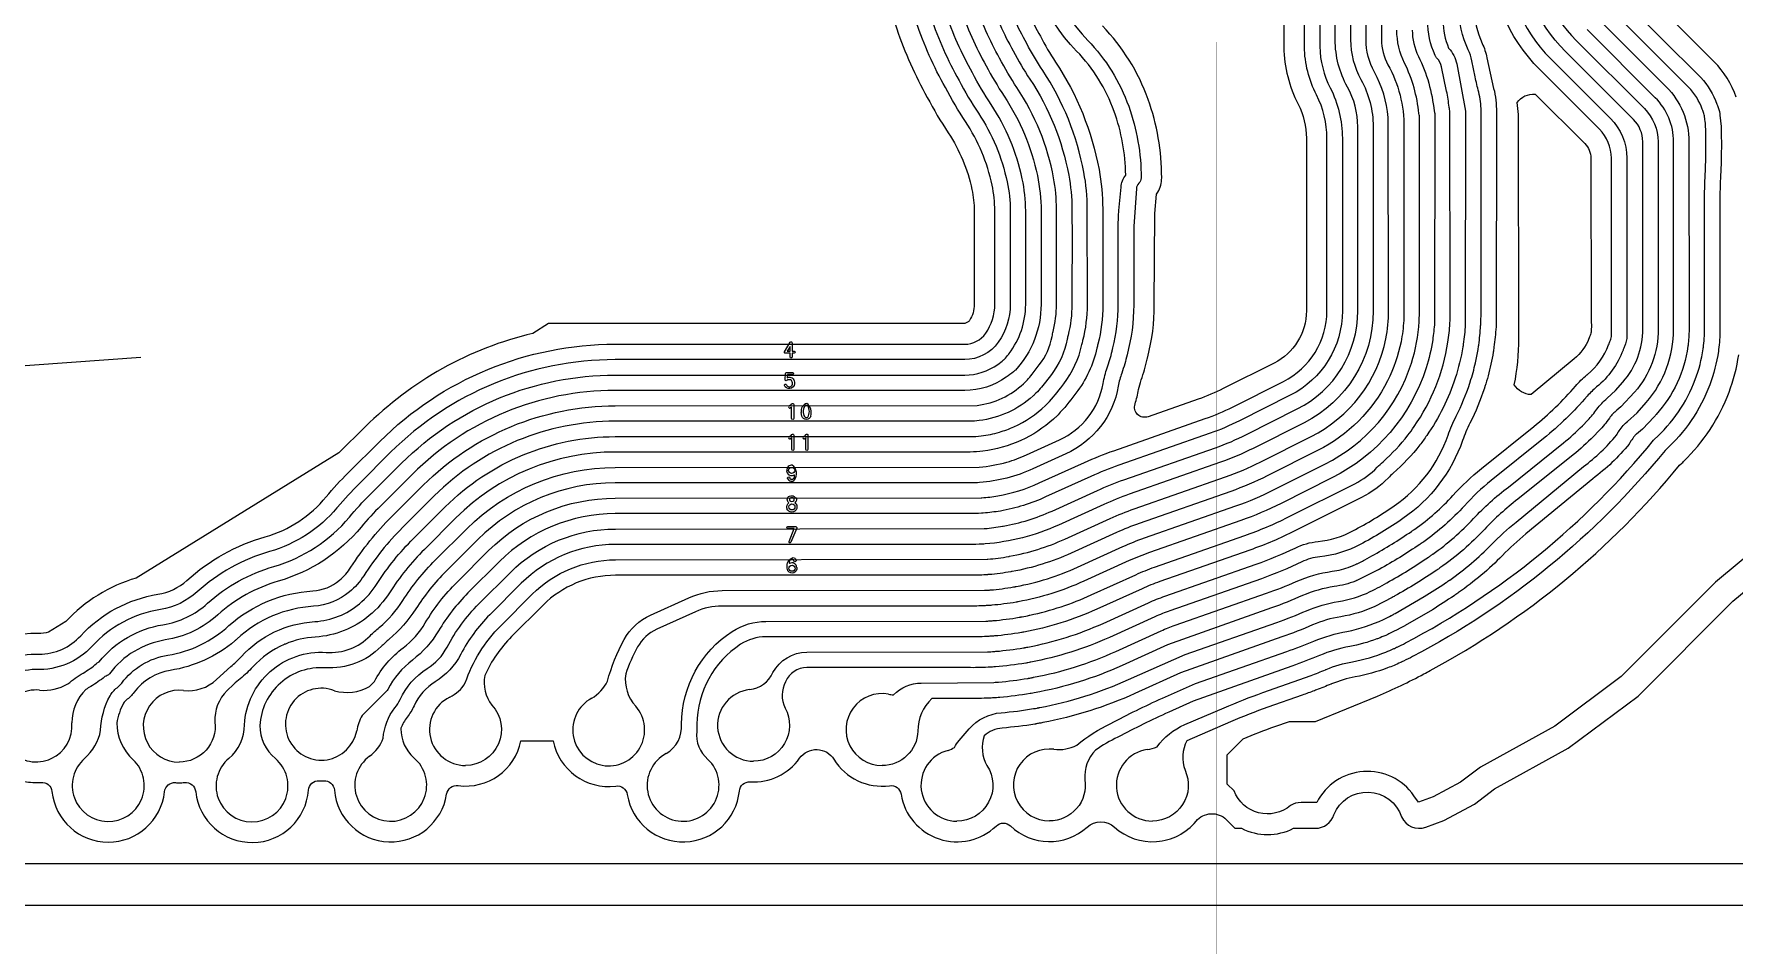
# Model space of a CAD drawing. Extents: x 726 to 4465, y 139 to 737.
# Drawn here: x 3901.13 to 3909.54, y 340.82 to 345.33 of the extents above; entities that cross this region are included whole.
import ezdxf

# ---------------------------------------------------------------- set-up
doc = ezdxf.new("R2010")
doc.units = 0
doc.layers.get('0').update_dxf_attribs({"lineweight": 5})
for name, color, linetype in [('bak_bak_ttr1-bcq6716', 11, 'Continuous'), ('bak_outline', 11, 'Continuous'), ('biaozhu1', 8, 'Continuous'), ('quyukuang', 9, 'Continuous')]:
    doc.layers.add(name, color=color, linetype=linetype)

msp = doc.modelspace()

# ---------------------------------------------------------------- linework, layer by layer
at = {"linetype": 'Continuous'}
msp.add_line((3880.6077, 342.2368), (3901.6569, 343.7297), dxfattribs=at)
at = {"layer": 'bak_bak_ttr1-bcq6716'}
msp.add_line((3905.7557, 343.912), (3905.7557, 343.9123), dxfattribs=at)
for points in [[(3897.3549, 342.0197), (3897.3549, 363.5511, -0.202307), (3901.8566, 374.2211, 0.202316), (3902.3714, 375.4413), (3902.3714, 380.9412, 0.202311), (3901.8566, 382.1614, -0.202307), (3897.3549, 392.8314), (3897.3549, 423.8397, -0.414216), (3898.1515, 424.6363), (3909.7514, 424.6363, -0.414216), (3910.5479, 423.8397), (3910.5479, 393.2462, 0.196007), (3911.3186, 391.3562, -0.196002), (3915.5644, 380.9414), (3915.5644, 375.4411, -0.196002), (3911.3186, 365.0263, 0.196006), (3910.5479, 363.1363), (3910.5479, 342.0197, -0.414217), (3909.7514, 341.2232), (3898.1515, 341.2232, -0.414217)], [(3908.4497, 343.5933, 0.049102), (3908.4723, 343.8229), (3908.47, 344.9308, 0.015603), (3908.4636, 344.99, -0.259357), (3908.5528, 345.0324), (3908.7984, 344.7868, -0.198788), (3908.8281, 344.7154), (3908.8293, 343.9132, -0.062711), (3908.8301, 343.8689, 0.010485), (3908.8296, 343.8633, 0.008616), (3908.8291, 343.8534), (3908.8289, 343.8485, 0.012669), (3908.8202, 343.8259, 0.007806), (3908.819, 343.8221, -0.126609), (3908.7458, 343.7223), (3908.5332, 343.5453, -0.252133)]]:
    msp.add_lwpolyline(points, format="xyb", close=True, dxfattribs=at)
for points in [[(3902.6148, 342.0801, 0.202529), (3902.7884, 342.1012), (3902.8136, 342.1264, -0.108609), (3902.9551, 342.2925, 0.096334), (3903.0645, 342.4157, -0.062204), (3903.2216, 342.6174), (3903.3775, 342.7734, -0.198568), (3904.0041, 343.0324), (3905.8129, 343.034, 0.005297), (3905.8147, 343.0342, -0.014725), (3905.8168, 343.0344, 0.022897), (3905.8956, 343.0443, 0.062886), (3906.1007, 343.1079), (3906.3246, 343.2096, -0.022383), (3906.4688, 343.2677), (3906.9211, 343.4262, 0.032198), (3907.0561, 343.4834), (3907.3079, 343.6101, 0.283485), (3907.5233, 343.9595), (3907.5233, 344.8135, 0.11871), (3907.4716, 345.0278, -0.113595), (3907.4118, 345.2659), (3907.4128, 363.393, -0.024452)], [(3902.7888, 341.7556, 0.148028), (3902.8562, 341.8447, -0.152529), (3902.9146, 341.9959, 0.060819), (3902.9394, 342.0363, -0.146029), (3903.0736, 342.1892, 0.132694), (3903.1726, 342.296, -0.075807), (3903.3295, 342.5095), (3903.4855, 342.6655, -0.198628), (3904.0043, 342.88), (3905.8285, 342.8821, -0.021479), (3905.8316, 342.8824, 0.021716), (3905.9195, 342.8936, -0.019708), (3905.9223, 342.8942, 0.062947), (3906.1642, 342.9691), (3906.388, 343.0707, -0.022396), (3906.5196, 343.1238), (3906.9715, 343.2821, 0.032225), (3907.1247, 343.3473), (3907.3767, 343.474, 0.283191), (3907.6757, 343.9593), (3907.6757, 344.8706, 0.126814), (3907.6247, 345.0671, -0.127157), (3907.5642, 345.3009), (3907.5655, 363.3891, -0.006952)], [(3903.185, 342.0479, 0.144907), (3903.2623, 342.1183, -0.116199), (3903.4374, 342.4015), (3903.5934, 342.5575, -0.198685), (3904.0047, 342.7276), (3905.8427, 342.7302, -0.021098), (3905.8458, 342.7306, 0.0222), (3905.9491, 342.7438, -0.034794), (3905.9542, 342.7451, 0.06177), (3906.2272, 342.8302), (3906.4514, 342.9321, -0.02229), (3906.5697, 342.9796), (3907.022, 343.1381, 0.032207), (3907.1931, 343.2111), (3907.4451, 343.3378, 0.230384), (3907.8149, 343.8219, 0.049534), (3907.8281, 343.9588), (3907.8266, 344.9137, -0.020673), (3907.8262, 344.9167, 0.106), (3907.7581, 345.141, -0.126779), (3907.7166, 345.3017), (3907.7179, 363.3858, -0.036311)], [(3905.4895, 363.2672), (3905.4911, 345.8579, 0.081632), (3905.5645, 345.4122, 0.045895), (3905.7038, 345.0999, 0.025374), (3905.7995, 344.9378, -0.094424), (3905.9418, 344.5974, -0.052099), (3905.9572, 344.4544), (3905.9572, 343.9921, -0.153967), (3905.898, 343.8046, -0.244151), (3905.7319, 343.7182), (3904.0029, 343.7182, 0.198326), (3902.8931, 343.2595), (3902.7366, 343.1035, 0.022855), (3902.6305, 342.9879, -0.027948), (3902.6277, 342.9849, -0.14853), (3902.2942, 342.7682, 0.113644), (3901.936, 342.5689, -0.144634), (3901.7543, 342.4817, 0.168774), (3901.4163, 342.2998, -0.220915), (3901.1397, 342.1849, 0.58038), (3900.899, 341.7635, -0.200788)], [(3907.6396, 363.2617), (3907.6404, 345.3009, 0.127358), (3907.6915, 345.1037, -0.126639), (3907.7519, 344.8707), (3907.7519, 343.9593, -0.283266), (3907.4109, 343.406), (3907.159, 343.2792, -0.032226), (3906.9967, 343.2102), (3906.5449, 343.0519, 0.022396), (3906.4197, 343.0014), (3906.1957, 342.8997, -0.087004), (3905.8325, 342.806, -0.016506), (3905.8201, 342.8054, -0.017858), (3905.7531, 342.8038), (3904.0043, 342.8038, 0.198628), (3903.5393, 342.6115), (3903.3834, 342.4556, 0.075878), (3903.24, 342.2604, -0.13275), (3903.1138, 342.1245, 0.145884), (3903.0086, 342.0044, -0.060552), (3902.9743, 341.9485, 0.080183), (3902.9438, 341.8941, -0.018009), (3902.9438, 341.8915, 0.213343), (3903.008, 341.7479)], [(3907.792, 363.2613), (3907.7928, 345.3017, 0.127034), (3907.8249, 345.1776, -0.128765), (3907.9043, 344.8657), (3907.903, 343.9113, -0.034103), (3907.8896, 343.807, -0.067308), (3907.8231, 343.6135, -0.161464), (3907.4793, 343.2697), (3907.2275, 343.143, -0.03221), (3907.0473, 343.0662), (3906.5949, 342.9077, 0.022289), (3906.4829, 342.8627), (3906.2586, 342.7608, -0.062085), (3905.9662, 342.6698, -0.036759), (3905.9608, 342.6685, -0.021931), (3905.8521, 342.6546, -0.025586), (3905.8483, 342.6545, -0.020157), (3905.8454, 342.6541, -0.013924), (3905.8265, 342.653, -0.017073), (3905.7521, 342.6514), (3904.0047, 342.6514, 0.198688), (3903.6473, 342.5036), (3903.4913, 342.3476, 0.09055), (3903.3586, 342.1555, 0.214394), (3903.3935, 342.0087, -0.654264), (3903.263, 341.7101)], [(3905.3112, 363.2688), (3905.313, 345.8579, 0.081696), (3905.3958, 345.3548, 0.045457), (3905.5467, 345.0157, 0.025159), (3905.6508, 344.8396, -0.094572), (3905.7677, 344.5602, -0.051994), (3905.7791, 344.4543), (3905.7791, 343.9918, -0.14247), (3905.7557, 343.912)], [(3907.4872, 363.2521), (3907.488, 345.267, 0.113531), (3907.5396, 345.0623, -0.118568), (3907.5995, 344.8135), (3907.5995, 343.9595, -0.283485), (3907.3421, 343.542), (3907.0903, 343.4153, -0.032201), (3906.9462, 343.3542), (3906.4941, 343.1958, 0.022385), (3906.3562, 343.1403), (3906.1322, 343.0385, -0.063039), (3905.9084, 342.9692, -0.022683), (3905.8234, 342.9585, -0.006897), (3905.8185, 342.9579, -0.027899), (3905.8144, 342.9578, -0.019134), (3905.7543, 342.9562), (3904.0041, 342.9562, 0.198569), (3903.4314, 342.7195), (3903.2754, 342.5635, 0.062276), (3903.1299, 342.3765, -0.09628), (3903.001, 342.2317, 0.111539), (3902.8785, 342.0861, -0.079716), (3902.8713, 342.0764), (3902.7523, 341.9575, 0.091097), (3902.7251, 341.8809)], [(3907.3092, 363.2491), (3907.31, 345.2638, 0.113614), (3907.3808, 344.9814, -0.118755), (3907.4215, 344.8135), (3907.4215, 343.9595, -0.283424), (3907.2619, 343.7012), (3907.0105, 343.5747, -0.032314), (3906.887, 343.5224), (3906.887, 343.5222), (3906.6391, 343.4355, -0.624166), (3906.5746, 343.4988, 0.032941), (3906.5919, 343.5699, -0.044627), (3906.6046, 343.6174, 0.033008), (3906.6341, 343.7203, -0.006016), (3906.6353, 343.7251, 0.012574), (3906.6371, 343.7317, 0.062917), (3906.6696, 343.9891), (3906.6722, 344.4406), (3906.6808, 344.5361), (3906.6866, 344.546, 0.134585), (3906.7062, 344.6179, 0.086086), (3906.6389, 345.006, 0.106966), (3906.4133, 345.369)], [(3909.5474, 345.0162, 0.111143), (3909.4377, 345.1919), (3909.0455, 345.5841, -0.198851), (3908.9632, 345.7825), (3908.9632, 361.3796)], [(3900.6992, 341.8197, 0.229298), (3900.7868, 341.8621, -0.463006), (3901.1545, 342.261, 0.210348), (3901.3604, 342.3516, -0.16868), (3901.7423, 342.557, 0.144792), (3901.8852, 342.6256, -0.113622), (3902.2732, 342.8415, 0.151669), (3902.5744, 343.0396, -0.022343), (3902.6829, 343.1575), (3902.8393, 343.3134, -0.198327), (3904.0029, 343.7944), (3905.7319, 343.7944, 0.243865), (3905.8358, 343.8485, 0.153683), (3905.881, 343.9921), (3905.881, 344.4542, 0.052175), (3905.8673, 344.5816, 0.094454), (3905.7359, 344.8959, -0.025337), (3905.6364, 345.0643, -0.045674), (3905.4923, 345.3879, -0.081616), (3905.4149, 345.8579), (3905.4157, 359.6504, -0.011431)], [(3905.6447, 359.6589), (3905.6435, 345.859, 0.081792), (3905.709, 345.4613, 0.046216), (3905.8379, 345.1724, 0.025704), (3905.9268, 345.0218, -0.094355), (3906.0912, 344.6289, -0.05203), (3906.1096, 344.4546), (3906.1096, 343.9915, -0.18835), (3905.9827, 343.6668, -0.029449), (3905.9729, 343.6577, -0.028561), (3905.9376, 343.6312, -0.155275), (3905.7321, 343.5658), (3904.0031, 343.5658, 0.198344), (3903.0008, 343.1515), (3902.8441, 342.995, 0.022871), (3902.7472, 342.8897, -0.149769), (3902.3367, 342.6217, 0.113555), (3902.0386, 342.4558, -0.144714), (3901.7788, 342.3311, 0.193991), (3901.5022, 342.164, -0.185443), (3901.4791, 342.1495, -0.04174), (3901.4098, 342.1009, 0.016327), (3901.3861, 342.0861, 0.20529), (3901.3169, 341.921)], [(3902.0932, 341.7451, 0.223905), (3902.1701, 341.9117, -0.417642), (3902.5744, 342.2693, 0.218272), (3902.7919, 342.3521, -0.023239), (3902.837, 342.3935, 0.075793), (3902.9531, 342.5258, -0.054234), (3903.1136, 342.7254), (3903.2701, 342.8816, -0.19845), (3904.0039, 343.1848), (3905.8036, 343.1862, 0.048533), (3905.9403, 343.211, 0.036964), (3906.0376, 343.2469), (3906.2002, 343.3209, 0.247846), (3906.4164, 343.6006, -0.043939), (3906.4369, 343.6776, 0.033867), (3906.4604, 343.76, -0.009816), (3906.4642, 343.7751, -0.016128), (3906.4649, 343.7773, 0.063012), (3906.4913, 343.9908), (3906.4913, 344.3803, -0.022728), (3906.4948, 344.4568), (3906.5049, 344.5712, -0.138161), (3906.528, 344.6316, 0.082595), (3906.4711, 344.9461, 0.106996), (3906.2852, 345.2452, -0.194986), (3906.025, 345.8864)], [(3906.1012, 345.8864, 0.19509), (3906.3401, 345.298, -0.106976), (3906.5429, 344.9716, -0.086321), (3906.6043, 344.6169, -0.193365), (3906.5932, 344.5907, 0.174841), (3906.5808, 344.5644), (3906.5675, 344.3771), (3906.5675, 343.9884, -0.066713), (3906.5346, 343.7427, -0.033446), (3906.5086, 343.6516, 0.044072), (3906.4915, 343.5873, -0.247734), (3906.2317, 343.2515), (3906.0692, 343.1776, -0.088021), (3905.8055, 343.11, -0.016691), (3905.7633, 343.1086, -0.02784), (3905.7591, 343.1088, -0.024717), (3905.7555, 343.1086), (3904.0039, 343.1086, 0.198448), (3903.3239, 342.8277), (3903.1675, 342.6715, 0.05428), (3903.0172, 342.4846, -0.075844), (3902.8858, 342.3349, 0.023252), (3902.8458, 342.2983, -0.218031), (3902.5691, 342.1933, 0.416644), (3902.2462, 341.9083, 0.220842), (3902.3229, 341.7441)], [(3905.65, 341.7847, 0.046971), (3905.681, 341.7993, -0.051121), (3905.7049, 341.8336), (3905.754, 341.8907, -0.196916), (3905.9121, 341.9711, 0.020932), (3906.0729, 341.9912, -0.025919), (3906.0767, 341.9917, 0.007281), (3906.0883, 341.994, -0.027126), (3906.0923, 341.9946, -0.021497), (3906.0954, 341.9953, 0.008312), (3906.0988, 341.996, -0.028949), (3906.103, 341.997, 0.060002), (3906.542, 342.1354), (3906.8225, 342.2596), (3907.2749, 342.418, 0.017948), (3907.4224, 342.4756, -0.063442), (3907.5797, 342.5212, 0.072381), (3907.737, 342.5703, 0.023638), (3907.7851, 342.5948), (3907.82, 342.6141, 0.023378), (3908.0248, 342.7405, 0.010306), (3908.0389, 342.7501, 0.006501), (3908.0442, 342.7539, -0.022906), (3908.047, 342.7558, 0.051097), (3908.248, 342.9314, -0.042078), (3908.4204, 343.0879), (3908.6933, 343.3058, 0.027402), (3908.7864, 343.3914), (3908.8133, 343.419, 0.037049), (3908.8585, 343.4737, -0.064657), (3908.9087, 343.5268), (3908.9509, 343.565), (3908.9871, 343.6068, 0.180938), (3909.0854, 343.8701), (3909.0849, 344.7962, 0.198354), (3909.0392, 344.9065), (3908.7024, 345.243, -0.198978), (3908.4804, 345.7787)], [(3908.5566, 345.7787, 0.198978), (3908.7562, 345.2969), (3909.0931, 344.9603, -0.198345), (3909.1611, 344.7963), (3909.1616, 343.8701, -0.180529), (3909.0446, 343.5568), (3908.9769, 343.4842), (3908.9569, 343.4677, 0.064517), (3908.9202, 343.429, -0.03672), (3908.8683, 343.3662), (3908.841, 343.3381, -0.027405), (3908.7417, 343.247), (3908.4667, 343.0273, 0.042141), (3908.3036, 342.8792, -0.053003), (3908.0822, 342.6874, -0.009607), (3908.0666, 342.6769, -0.023022), (3907.8591, 342.5487, -0.02624), (3907.8558, 342.5466, -0.01572), (3907.8452, 342.5413), (3907.7605, 342.4971, -0.068544), (3907.5912, 342.4459, 0.063362), (3907.4526, 342.4056, -0.01794), (3907.3, 342.3461), (3906.7983, 342.168), (3906.5734, 342.066, -0.059894), (3906.118, 341.9221, -0.012986), (3906.1084, 341.9202, -0.017505), (3906.1059, 341.9199, -0.012326), (3906.1043, 341.9195, -0.008779), (3906.0876, 341.9162, -0.024504), (3906.084, 341.9157, -0.004405), (3906.0786, 341.9148, -0.02011), (3905.918, 341.8951, 0.159634), (3905.8276, 341.8569, 0.21004), (3905.842, 341.7101, -0.597137), (3905.6935, 341.4345)], [(3908.4042, 345.7518, 0.198862), (3908.6295, 345.2077), (3908.9244, 344.9128, -0.198897), (3909.0062, 344.7154), (3909.0067, 343.8367, -0.098417), (3908.9946, 343.783, 0.013261), (3908.9887, 343.7683, -0.026441), (3908.9875, 343.7645, -0.133184), (3908.8571, 343.5834, 0.040035), (3908.81, 343.5372, -0.045808), (3908.5941, 343.328), (3908.3349, 343.1197, 0.03931), (3908.2029, 342.995, -0.054597), (3908.0017, 342.8172, -0.025497), (3907.9985, 342.8151, -0.01268), (3907.9972, 342.8141, -0.013089), (3907.9824, 342.8042, -0.023582), (3907.7821, 342.6804, -0.031877), (3907.7778, 342.6783, -0.010563), (3907.7766, 342.6776), (3907.6713, 342.625, -0.016076), (3907.6692, 342.6243, -0.03449), (3907.6644, 342.6221, -0.054806), (3907.5595, 342.5954, 0.06891), (3907.402, 342.5503, -0.019258), (3907.2494, 342.4901), (3906.7353, 342.3069), (3906.5104, 342.2049, -0.061812), (3906.0758, 342.0694, -0.01099), (3906.0612, 342.0665, -0.023368), (3906.0578, 342.0661, -0.014332), (3906.0558, 342.0657, -0.020414), (3905.9052, 342.047, -0.027745), (3905.901, 342.0469, -0.026726), (3905.8971, 342.0463, -0.008649), (3905.8803, 342.045, -0.00613), (3905.8574, 342.0434, -0.020631), (3905.8544, 342.0434, -0.015767), (3905.7472, 342.0418), (3905.5701, 342.0418, 0.211268), (3905.5008, 341.8802, -0.40247), (3905.3232, 341.7096)], [(3905.3548, 342.0629, 0.029437), (3905.3801, 342.0599, -0.203408), (3905.5171, 342.118), (3905.8752, 342.121, 0.008811), (3905.8897, 342.1222, -0.031444), (3905.8944, 342.1223, -0.030437), (3905.8989, 342.123, 0.020415), (3906.0434, 342.1409, -0.021439), (3906.0465, 342.1413, -0.012636), (3906.0482, 342.1416, 0.011041), (3906.0595, 342.1438, -0.03731), (3906.0651, 342.1446, -0.023858), (3906.0685, 342.1455, 0.006878), (3906.0711, 342.1461, -0.012725), (3906.0728, 342.1464, 0.060287), (3906.4789, 342.2743), (3906.7039, 342.3764, -0.022416), (3906.7722, 342.4036), (3907.2242, 342.562, 0.019253), (3907.3713, 342.62, -0.068939), (3907.549, 342.6709, 0.055943), (3907.6396, 342.6941, -0.032708), (3907.644, 342.6962, 0.015496), (3907.6679, 342.7061, -0.031731), (3907.6721, 342.7083, 0.017956), (3907.699, 342.7215, 0.007999), (3907.7104, 342.728), (3907.7451, 342.747, 0.023817), (3907.9412, 342.8684, 0.01369), (3907.9532, 342.8764, -0.025455), (3907.9564, 342.8784, -0.012816), (3907.9578, 342.8794, 0.054617), (3908.1466, 343.0463, -0.039254), (3908.2871, 343.179), (3908.5463, 343.3873, 0.045868), (3908.7525, 343.5871, -0.040395), (3908.8088, 343.6424, -0.021599), (3908.8113, 343.6443, 0.129684), (3908.916, 343.7914, -0.016071), (3908.925, 343.8139, 0.103874), (3908.9305, 343.84), (3908.93, 344.7154, 0.198898), (3908.8705, 344.8589), (3908.5756, 345.1538, -0.198862), (3908.328, 345.7518)], [(3905.9981, 345.5593, 0.047003), (3906.106, 345.3179, 0.026465), (3906.1812, 345.1906, -0.10027), (3906.3962, 344.6592, -0.046118), (3906.4144, 344.4641, -0.003374), (3906.4151, 344.1981), (3906.4151, 343.9894, -0.063121), (3906.3904, 343.7947, 0.010316), (3906.3857, 343.7757, -0.11198), (3906.2817, 343.5522), (3906.2672, 343.5332, -0.041992), (3906.1819, 343.434, -0.010801), (3906.1712, 343.4241, -0.153111), (3905.8223, 343.2649, -0.030404), (3905.7592, 343.261), (3904.0036, 343.261, 0.198455), (3903.216, 342.9354), (3903.0598, 342.7794, 0.054767), (3902.8875, 342.5648, -0.074566), (3902.7876, 342.4521, -0.161597), (3902.5205, 342.3456, 0.084008), (3902.3725, 342.311, -0.027452), (3902.3686, 342.3096, -0.013045), (3902.367, 342.3089, 0.106191), (3902.2112, 342.1976, -0.042032), (3902.1489, 342.1395, 0.024592), (3902.1165, 342.1114), (3902.0846, 342.0809, 0.219746), (3902.0243, 341.9249, -0.448398), (3901.8477, 341.7266)], [(3901.869, 342.0814, 0.225717), (3902.0316, 342.1357), (3902.102, 342.1995, 0.041989), (3902.1548, 342.2489, -0.196102), (3902.5178, 342.4218, 0.160669), (3902.7388, 342.5106, 0.076873), (3902.8258, 342.6097, -0.053868), (3903.0059, 342.8333), (3903.1622, 342.9893, -0.198455), (3904.0036, 343.3372), (3905.7592, 343.3372, 0.030567), (3905.8134, 343.3405, 0.040991), (3905.9038, 343.3594, 0.034726), (3905.9753, 343.3861, 0.083638), (3906.1309, 343.4907, 0.041194), (3906.2065, 343.5794), (3906.2214, 343.5989, 0.112343), (3906.3114, 343.7924, -0.010257), (3906.3168, 343.8143, 0.062892), (3906.3389, 343.9894), (3906.3382, 344.464, 0.046222), (3906.3212, 344.6455, 0.100228), (3906.1176, 345.1486, -0.026337), (3906.0387, 345.2822, -0.046692), (3905.9258, 345.535, -0.088667)], [(3901.3795, 341.7448, 0.169143), (3901.4588, 341.8841, -0.114859), (3901.5054, 342.0551, -0.108958), (3901.5401, 342.0949, 0.071835), (3901.5632, 342.1181, -0.194104), (3901.7911, 342.2557, 0.146769), (3902.0934, 342.4023, -0.168404), (3902.5075, 342.5739, 0.161526), (3902.6406, 342.6273, 0.075898), (3902.6963, 342.6905, -0.054157), (3902.898, 342.941), (3903.0547, 343.0975, -0.19835), (3904.0034, 343.4896), (3905.7942, 343.4919, 0.15719), (3906.0232, 343.5989, 0.032415), (3906.0708, 343.6529), (3906.1007, 343.692, 0.119666), (3906.1641, 343.8334, -0.015436), (3906.1694, 343.8577, 0.060906), (3906.1858, 343.9915), (3906.1858, 344.4632, 0.046438), (3906.1714, 344.6175, 0.100186), (3905.9904, 345.0642, -0.025968), (3905.9046, 345.2096, -0.046249), (3905.7814, 345.4858, -0.088266)], [(3905.8536, 345.5101, 0.046497), (3905.9719, 345.2454, 0.026113), (3906.0541, 345.106, -0.100172), (3906.2463, 344.6313, -0.046346), (3906.262, 344.4633, -0.002233), (3906.2627, 344.2892, -0.002233), (3906.262, 344.1152), (3906.262, 343.9915, -0.061026), (3906.2433, 343.839, 0.015554), (3906.239, 343.8192, -0.119452), (3906.1609, 343.6453), (3906.1311, 343.6063, -0.032417), (3906.077, 343.5449, -0.036599), (3906.0728, 343.5413, -0.026088), (3906.0701, 343.5386, -0.15383), (3905.8034, 343.4163, -0.031072), (3905.7577, 343.4134), (3904.0034, 343.4134, 0.198346), (3903.1085, 343.0436), (3902.9518, 342.8871, 0.054218), (3902.7603, 342.6491, -0.075782), (3902.6895, 342.5689, -0.161404), (3902.5119, 342.4978, 0.174609), (3902.133, 342.3354, -0.009497), (3902.1229, 342.3266, -0.135522), (3901.8029, 342.1804, 0.193761), (3901.6242, 342.0723, -0.072184), (3901.5854, 342.0337, 0.108409), (3901.5723, 342.0186, 0.083074), (3901.539, 341.9203, 0.21308), (3901.6199, 341.7387)], [(3904.6681, 342.0856, 0.267414), (3904.7834, 342.1697, -0.276521), (3904.9513, 342.2704), (3905.8444, 342.2719, 0.011434), (3905.8773, 342.2742, 0.002781), (3905.886, 342.2749, 0.021203), (3906.0232, 342.2923, -0.021258), (3906.0262, 342.2926, 0.00877), (3906.0299, 342.2934, 0.005567), (3906.0386, 342.2952, -0.031996), (3906.0433, 342.2959, -0.010796), (3906.0446, 342.2962, 0.060307), (3906.4159, 342.4132), (3906.641, 342.5153, -0.022333), (3906.7216, 342.5476), (3907.1737, 342.706, 0.027421), (3907.3663, 342.7861, -0.086574), (3907.4795, 342.8184, 0.096973), (3907.652, 342.8709, 0.028283), (3907.8558, 342.9947, 0.159568), (3908.1222, 343.3438, -0.033072), (3908.1626, 343.4387, 0.038289), (3908.2295, 343.6012, -0.026408), (3908.2309, 343.6049, -0.022184), (3908.2318, 343.608, 0.0217), (3908.2578, 343.7026, 0.014711), (3908.2706, 343.7677, 0.018277), (3908.2738, 343.7905, 0.02074), (3908.2834, 343.8855, 0.006714), (3908.2846, 343.904, -0.022507), (3908.2846, 343.9074, 0.011505), (3908.2853, 343.9602), (3908.2853, 344.9497, 0.062043), (3908.2738, 345.042, -0.011909), (3908.2561, 345.1179), (3908.2399, 345.1968, 0.059231), (3908.2218, 345.2512, -0.109783), (3908.1756, 345.4594)], [(3908.2518, 345.4594, 0.110055), (3908.2911, 345.2831, -0.058856), (3908.3145, 345.212), (3908.3477, 345.0605, -0.065362), (3908.3615, 344.9435, -0.006541), (3908.3616, 344.9349, -0.029204), (3908.3614, 344.9306, -0.022454), (3908.3615, 344.9273), (3908.3594, 343.8799, -0.020428), (3908.3493, 343.7801, -0.016553), (3908.3457, 343.7545, -0.024708), (3908.3202, 343.6381, -0.011596), (3908.3043, 343.5846, -0.02678), (3908.3029, 343.5809, -0.022455), (3908.302, 343.5777, -0.038379), (3908.2305, 343.404, 0.033072), (3908.194, 343.3183, -0.159555), (3907.8987, 342.9317, -0.028287), (3907.6875, 342.8035, -0.09681), (3907.4873, 342.7426, 0.08674), (3907.3991, 342.7173, -0.02739), (3907.199, 342.6342), (3906.7468, 342.4757, 0.02233), (3906.6724, 342.4459), (3906.4473, 342.3438, -0.060306), (3906.0586, 342.2213, -0.02443), (3906.0551, 342.2208, -0.005516), (3906.0448, 342.2186, -0.011549), (3906.0364, 342.2171, -0.019451), (3906.0336, 342.2167, -0.022163), (3905.8834, 342.1982, -0.010073), (3905.8699, 342.1971, -0.007046), (3905.8477, 342.1958, -0.016024), (3905.7486, 342.1942), (3904.9514, 342.1942, 0.301353), (3904.8457, 342.1245, 0.241298), (3904.8435, 341.9943, -0.570186), (3904.6877, 341.7309)], [(3906.6348, 341.7889, 0.068664), (3906.683, 341.8026, -0.136983), (3906.8198, 341.9123), (3907.0153, 341.9953, -0.018688), (3907.2063, 342.0706), (3907.4445, 342.1552, 0.007716), (3907.5162, 342.1839, -0.026564), (3907.5199, 342.1853, -0.052363), (3907.6497, 342.2236, 0.049095), (3907.8147, 342.2714, 0.01231), (3907.8543, 342.2881, -0.021414), (3907.857, 342.2895, 0.007473), (3907.8679, 342.295, -0.015352), (3907.8699, 342.2959, 0.013271), (3907.9115, 342.3164, 0.101546), (3909.1379, 343.3194, -0.042823), (3909.1424, 343.324, 0.120804), (3909.345, 343.62, 0.055185), (3909.3835, 343.7708, -0.033547), (3909.3845, 343.7757, -0.012452), (3909.3847, 343.7774, 0.032816), (3909.3902, 343.8699), (3909.3902, 344.494, -0.012583), (3909.3941, 344.6376, 0.008311), (3909.3968, 344.7297, 0.004034), (3909.3976, 344.7739, -0.013692), (3909.3976, 344.7758, -0.015795), (3909.3976, 344.7781, 0.008272), (3909.3961, 344.8698, 0.030892), (3909.3925, 344.9058), (3909.3905, 344.9245, 0.050963), (3909.3838, 344.946, -0.015647), (3909.3796, 344.9568, 0.110702), (3909.3117, 345.0659), (3908.9195, 345.4581, -0.198907)], [(3908.9734, 345.512), (3909.3717, 345.1134, -0.105043), (3909.4515, 344.982, 0.015556), (3909.454, 344.9757, -0.057453), (3909.4661, 344.9346, -0.04906), (3909.4667, 344.9272), (3909.4722, 344.8721, -0.008259), (3909.4738, 344.7781, -0.015743), (3909.4737, 344.7758, -0.017721), (3909.4738, 344.7733, -0.004031), (3909.473, 344.7278, -0.008265), (3909.4702, 344.6337, 0.01259), (3909.4664, 344.4939), (3909.4664, 343.8658, -0.031378), (3909.4603, 343.7678, -0.036996), (3909.4592, 343.7624, -0.015555), (3909.4589, 343.7602, -0.05531), (3909.4162, 343.5928, -0.11989), (3909.1951, 343.269, -0.101378), (3907.9466, 342.2487, -0.012959), (3907.9025, 342.227, -0.00677), (3907.8908, 342.2212, -0.028724), (3907.887, 342.2192, -0.018338), (3907.8225, 342.1928, -0.043403), (3907.6634, 342.1486, 0.053638), (3907.5462, 342.1136, -0.026357), (3907.5425, 342.1123, -0.00738), (3907.4718, 342.0841, -0.003953), (3907.4616, 342.0801, -0.006311), (3907.4005, 342.0579), (3907.2316, 341.9988, 0.018699), (3907.0458, 341.9255), (3906.8299, 341.8327, 0.206953), (3906.8214, 341.6872, -0.547512), (3906.66, 341.4348)], [(3901.1573, 342.0828, 0.161854), (3901.2971, 342.1141, -0.045129), (3901.3718, 342.1669, 0.04797), (3901.4387, 342.2152, -0.09594), (3901.4512, 342.2226, -0.185924), (3901.7671, 342.4064, 0.144561), (3901.9876, 342.5124, -0.113599), (3902.3156, 342.6949, 0.149861), (3902.689, 342.9388, -0.022843), (3902.7904, 343.0491), (3902.947, 343.2055, -0.198345), (3904.0031, 343.642), (3905.7321, 343.642, 0.157107), (3905.8952, 343.6945, 0.029461), (3905.9244, 343.7165, 0.028633), (3905.9275, 343.7194, 0.021559), (3905.9497, 343.746, -0.018239), (3905.9514, 343.748, 0.163573), (3906.0334, 343.9916), (3906.0334, 344.4545, 0.052165), (3906.0166, 344.6134, 0.094333), (3905.8631, 344.9799, -0.025633), (3905.7705, 345.1369, -0.045949), (3905.6368, 345.4369, -0.081776)], [(3904.2554, 341.7686, 0.280925), (3904.3318, 341.915, -0.253043), (3904.5826, 342.3737, -0.144451), (3904.7492, 342.4228), (3905.8369, 342.4243, 0.008299), (3905.8556, 342.4255, -0.013751), (3905.8575, 342.4256, 0.014932), (3905.8641, 342.426, 0.003196), (3905.8725, 342.4268, 0.021942), (3906.0012, 342.4431, 0.006571), (3906.0076, 342.4445, -0.031001), (3906.0122, 342.4453, -0.024783), (3906.0158, 342.4461, 0.006299), (3906.0517, 342.4531, -0.017356), (3906.0541, 342.4537, 0.054574), (3906.3572, 342.5541), (3906.5777, 342.6541, -0.0224), (3906.6712, 342.6917), (3907.117, 342.8479, 0.03198), (3907.3304, 342.9386), (3907.6606, 343.1044, 0.084862), (3907.7717, 343.1856, -0.016936), (3907.8007, 343.2132, 0.044867), (3907.9236, 343.3438, 0.024161), (3907.954, 343.3865, 0.114283), (3908.1217, 343.8039, 0.023257), (3908.1313, 343.8964, 0.005753), (3908.1322, 343.9086, -0.013568), (3908.1322, 343.9105, 0.012282), (3908.1329, 343.9595), (3908.1318, 344.9466, -0.017443), (3908.1313, 344.9491, 0.028699), (3908.1286, 344.9618, -0.040049), (3908.1275, 344.9678, 0.022934), (3908.1152, 345.0459), (3908.0905, 345.1662, 0.145903), (3908.0658, 345.2117, -0.09269), (3908.0579, 345.2233, -0.105537), (3908.0214, 345.3944)], [(3908.0976, 345.3944, 0.100961), (3908.125, 345.2601, -0.134354), (3908.1651, 345.1816), (3908.2082, 344.9478, -0.016852), (3908.2085, 344.9455, -0.02275), (3908.2091, 344.9283), (3908.2072, 343.8905, -0.022286), (3908.1974, 343.7951, -0.022906), (3908.1971, 343.7918, -0.011706), (3908.1953, 343.7809, -0.037787), (3908.1575, 343.6262, -0.074036), (3908.0167, 343.3432, -0.023239), (3907.9833, 343.2964, -0.04481), (3907.8512, 343.1561, 0.016922), (3907.826, 343.1321, -0.084531), (3907.6945, 343.0362), (3907.3647, 342.8705, -0.03198), (3907.1422, 342.776), (3906.6964, 342.6198, 0.022402), (3906.6092, 342.5848), (3906.3846, 342.4829, -0.061356), (3906.0245, 342.3702, -0.007283), (3906.0151, 342.3682, -0.020365), (3906.0121, 342.3677, -0.021601), (3905.8789, 342.3508, -0.002982), (3905.8703, 342.3501, -0.012807), (3905.8608, 342.3495, -0.00799), (3905.8404, 342.3482, -0.016229), (3905.7499, 342.3466), (3904.7492, 342.3466, 0.144693), (3904.6238, 342.3096, 0.25292), (3904.408, 341.9146, -0.016285), (3904.4067, 341.879, 0.249777), (3904.462, 341.7404)], [(3908.8637, 345.4053), (3909.201, 345.068, -0.198626), (3909.3135, 344.796), (3909.314, 343.8677, -0.031972), (3909.3089, 343.7873, -0.022044), (3909.3083, 343.7841, -0.150823), (3909.1513, 343.4467, -0.006568), (3909.1407, 343.4345), (3909.0839, 343.3747), (3909.0533, 343.3496, 0.062056), (3909.0439, 343.3398, -0.010535), (3909.0262, 343.316, 0.017958), (3909.0227, 343.3089, -0.068258), (3909.0173, 343.3001, -0.062318), (3908.8379, 343.1287), (3908.5068, 342.8559, 0.02698), (3908.3908, 342.7492, -0.046296), (3908.1741, 342.5654, -0.026619), (3908.1707, 342.5633, -0.009081), (3908.1516, 342.55, -0.011377), (3908.0447, 342.4807), (3907.9107, 342.4025, -0.038547), (3907.9054, 342.4001, -0.0096), (3907.8787, 342.3854, -0.012659), (3907.8772, 342.3846, -0.01458), (3907.8355, 342.364, -0.009793), (3907.8237, 342.3581, -0.012937), (3907.7857, 342.342, -0.012296), (3907.7702, 342.336, -0.043683), (3907.6357, 342.2988, 0.053737), (3907.4869, 342.2543, -0.015067), (3907.3499, 342.2019), (3906.8613, 342.029), (3906.7415, 341.9746, 0.012954), (3906.4895, 341.8506, 0.039339), (3906.3786, 341.7856, 0.219438), (3906.3266, 341.6398, -0.458299), (3906.1507, 341.4358)], [(3903.8873, 342.0426, 0.152868), (3903.9651, 342.1275, -0.059993), (3904.048, 342.3335, -0.16229), (3904.178, 342.4535), (3904.3684, 342.5398, -0.106954), (3904.532, 342.5752), (3905.8299, 342.5767, 0.011124), (3905.8482, 342.5779, -0.025587), (3905.852, 342.578, 0.003069), (3905.8581, 342.5786, -0.009502), (3905.8592, 342.5787, 0.021745), (3905.9736, 342.5932, 0.008797), (3905.9772, 342.5939, -0.027827), (3905.9813, 342.5946, -0.030674), (3905.9858, 342.5957, 0.060838), (3906.2899, 342.6911), (3906.5144, 342.7931, -0.022404), (3906.6207, 342.8357), (3907.0725, 342.994, 0.032254), (3907.2618, 343.075), (3907.5136, 343.2014, 0.20145), (3907.9412, 343.7006, 0.063637), (3907.9791, 343.9066, 0.006955), (3907.9798, 343.9174, 0.010524), (3907.9805, 343.9528, -0.020991), (3907.9807, 343.9559, -0.023003), (3907.9805, 343.9593), (3907.9805, 344.924, -0.078075), (3907.9776, 344.9355, 0.091884), (3907.9072, 345.185, -0.115061), (3907.869, 345.3489)], [(3907.9452, 345.3489, 0.115106), (3907.9756, 345.2187, -0.090096), (3908.053, 344.948, -0.102608), (3908.0564, 344.9329, -0.032141), (3908.0567, 344.928), (3908.0551, 343.901, -0.023254), (3908.0461, 343.8156, -0.039428), (3908.0137, 343.6773, -0.20233), (3907.548, 343.1334), (3907.2962, 343.007, -0.032254), (3907.0978, 342.9222), (3906.6459, 342.7638, 0.022407), (3906.5459, 342.7237), (3906.3213, 342.6217, -0.061369), (3905.9967, 342.5203, -0.022937), (3905.9934, 342.5195, -0.00956), (3905.9866, 342.5181, -0.021759), (3905.8655, 342.5028, -0.003562), (3905.8571, 342.502, -0.026536), (3905.8531, 342.5018, -0.010214), (3905.8332, 342.5006, -0.016501), (3905.7512, 342.499), (3904.532, 342.499, 0.106959), (3904.3999, 342.4704), (3904.2093, 342.384, 0.162597), (3904.1146, 342.2965, 0.042958), (3904.0556, 342.1628, 0.228584), (3904.1054, 342.0028)], [(3906.1735, 341.7902, 0.158306), (3906.2857, 341.8111, -0.056002), (3906.4543, 341.9182, -0.012941), (3906.7096, 342.0438), (3906.8726, 342.1155), (3907.3249, 342.2739, 0.015093), (3907.4578, 342.3247, -0.053719), (3907.6222, 342.3738, 0.065913), (3907.8029, 342.4329, 0.014915), (3907.8415, 342.4519, -0.01337), (3907.8431, 342.4527, 0.006951), (3907.8605, 342.4622), (3908.0048, 342.5456, 0.01142), (3908.1092, 342.6132, 0.008874), (3908.1256, 342.6247, -0.030151), (3908.1294, 342.6271, -0.009789), (3908.1304, 342.6278, 0.046346), (3908.3365, 342.8028, -0.02692), (3908.4583, 342.9147), (3908.7919, 343.1894, 0.061266), (3908.9553, 343.3447, -0.016597), (3908.961, 343.3556, -0.040673), (3908.9644, 343.3607, 0.012072), (3908.9826, 343.385, -0.067597), (3909.0072, 343.4102, -0.022023), (3909.0097, 343.4124), (3909.0577, 343.4555), (3909.1024, 343.5068, 0.180622), (3909.2378, 343.8696), (3909.2373, 344.796, 0.198628), (3909.1471, 345.0142), (3908.8098, 345.3514, -0.19899)], [(3905.7557, 343.9123, 0.011457), (3905.7522, 343.9072), (3905.7321, 343.8968, 0.019703), (3905.7212, 343.8963), (3903.6742, 343.8963), (3903.5965, 343.8483, 0.138177), (3902.7672, 343.3852), (3902.6376, 343.2562), (3901.6353, 342.6372, 0.136859), (3901.2866, 342.4218), (3901.2013, 342.369, -0.072191), (3901.1507, 342.3629, 0.318751), (3900.7115, 342.0667), (3900.6244, 342.0129), (3900.6244, 341.9143), (3900.5924, 341.9016, 0.17254), (3900.452, 341.7774, -0.095863), (3900.4272, 341.7479, -0.006142), (3900.4156, 341.7165, 0.121369), (3900.3994, 341.5839)], [(3909.6689, 342.8028), (3909.4451, 342.6171), (3908.9782, 342.1503), (3908.6501, 341.9052), (3908.2823, 341.7012), (3908.1845, 341.6271), (3908.0486, 341.5547), (3907.9757, 341.528), (3907.9533, 341.5603, 0.568275), (3907.4728, 341.527), (3907.395, 341.527, 0.143357), (3907.3438, 341.512, -0.514015), (3907.0638, 341.5844), (3907.0303, 341.6179), (3907.0303, 341.7627), (3907.1095, 341.8419, -0.016291), (3907.2655, 341.9026), (3907.3381, 341.928), (3907.4664, 341.928), (3907.7725, 342.0523), (3907.7738, 342.0535, 0.021173), (3908.0029, 342.163, 0.002951), (3908.0339, 342.1798, 0.097967), (3909.2675, 343.1965), (3909.2787, 343.2057, 0.020777), (3909.2863, 343.2143, 0.111373), (3909.5116, 343.5567, 0.054303), (3909.5594, 343.7424, 0.007982)], [(3901.0829, 341.6314, 0.072455), (3901.1634, 341.6265, -0.408916), (3901.2183, 341.5813, 0.898572), (3901.7748, 341.5801, -0.402674), (3901.8289, 341.6253, 0.016938), (3901.8477, 341.6245, 0.023505), (3901.8738, 341.6258, -0.412851), (3901.9292, 341.5803, 0.915186), (3902.4867, 341.5877, -0.404013), (3902.5393, 341.6347, 0.020317), (3902.5619, 341.6347, -0.402704), (3902.6148, 341.5882, 0.885781), (3903.17, 341.5679, -0.407277), (3903.2269, 341.6103, 0.393326), (3903.5373, 341.8323), (3903.6966, 341.8323, 0.394709), (3904.0064, 341.6083, -0.403635), (3904.0631, 341.5661, 0.875672), (3904.6176, 341.5836, -0.401848), (3904.6711, 341.6293, 0.258181), (3904.9155, 341.7462, -0.536983), (3905.0849, 341.7406, 0.296101), (3905.3603, 341.61, -0.40725), (3905.4171, 341.5676, 0.605044), (3905.8876, 341.4106, -0.400808), (3905.9577, 341.4109, 0.390718), (3906.3371, 341.4048, -0.382929), (3906.4728, 341.4046, 0.427467), (3906.8761, 341.4345, -0.442461), (3907.0262, 341.4419), (3907.0684, 341.3995), (3907.1009, 341.3995, 0.243383), (3907.3585, 341.3995), (3907.4663, 341.3995, 0.330191), (3907.5578, 341.4666, -0.702382), (3907.8921, 341.4554, 0.39358), (3908.0115, 341.4053), (3908.1007, 341.4381), (3908.2533, 341.5194), (3908.3521, 341.5943), (3908.7169, 341.7965), (3909.062, 342.0538), (3909.5309, 342.5229), (3909.7578, 342.7109)]]:
    msp.add_lwpolyline(points, format="xyb", dxfattribs=at)
for centre, radius, start, end in [((3901.1396, 341.9057), 0.178, 84.26834, 4.94447), ((3901.8477, 341.9046), 0.178, 83.11201, 269.99759), ((3902.5505, 341.9143), 0.1778, 68.80149, 349.17244), ((3904.6877, 341.9088), 0.1779, 96.31992, 270.00162), ((3903.263, 341.888), 0.1779, 115.98027, 270.00649), ((3903.9714, 341.8859), 0.1778, 118.21735, 41.10486), ((3905.3232, 341.8877), 0.1781, 79.76177, 269.99195), ((3901.4964, 341.6106), 0.178, 131.0497, 46.06431), ((3902.2075, 341.6088), 0.1779, 129.9828, 49.54082), ((3902.8935, 341.6118), 0.1779, 126.07061, 49.93334), ((3904.3392, 341.6118), 0.1778, 118.12736, 46.31688), ((3905.6935, 341.6123), 0.1778, 104.17321, 269.99999), ((3906.1507, 341.6137), 0.1779, 82.65393, 269.9968), ((3906.66, 341.6128), 0.178, 98.13349, 270.004)]:
    msp.add_arc(centre, radius, start, end, dxfattribs=at)
at = {"layer": 'bak_outline'}
msp.add_lwpolyline([(3909.7514, 424.8397), (3898.1515, 424.8397, 0.414215), (3897.1515, 423.8397), (3897.1515, 392.8317, 0.202312), (3901.7146, 382.0156, -0.202309), (3902.168, 380.9412), (3902.168, 375.4413, -0.202309), (3901.7146, 374.3669, 0.202312), (3897.1515, 363.5508), (3897.1515, 342.0197, 0.414215), (3898.1515, 341.0197), (3909.7514, 341.0197, 0.414215), (3910.7514, 342.0197), (3910.7514, 363.1363, -0.196013), (3911.4641, 364.8841, 0.196007), (3915.7679, 375.4413), (3915.7679, 380.9412, 0.196007), (3911.4641, 391.4984, -0.196013), (3910.7514, 393.2462), (3910.7514, 423.8397, 0.414215)], format="xyb", close=True, dxfattribs=at)
at = {"layer": 'biaozhu1'}
for p, q in [((3904.8688, 343.7836), (3904.8541, 343.7597)), ((3904.8893, 342.8819), (3904.8568, 342.8819))]:
    msp.add_line(p, q, dxfattribs=at)
msp.add_lwpolyline([(3904.841, 343.7573), (3904.8695, 343.8039, -0.761311), (3904.8788, 343.8013), (3904.8788, 343.7597), (3904.8881, 343.7597, -1), (3904.8881, 343.7497), (3904.8788, 343.7497), (3904.8788, 343.7313, -1), (3904.8688, 343.7313), (3904.8688, 343.7497), (3904.8453, 343.7497, -0.589349)], format="xyb", close=True, dxfattribs=at)
msp.add_lwpolyline([(3904.8541, 343.7597), (3904.8688, 343.7597), (3904.8688, 343.7836)], dxfattribs=at)
for points in [[(3904.8409, 343.5903, -1), (3904.8501, 343.5942, 0.637699), (3904.8781, 343.5914)], [(3904.8903, 343.607, -0.755779), (3904.8437, 343.5837), (3904.8409, 343.5903)], [(3904.8781, 343.5914, 0.819215), (3904.8522, 343.6157, -0.735195), (3904.8434, 343.6194), (3904.8462, 343.6494, -0.388911), (3904.8512, 343.6539), (3904.8798, 343.6539, -1), (3904.8798, 343.6439), (3904.8557, 343.6439), (3904.8543, 343.6288, -0.523857), (3904.8903, 343.607)], [(3904.8693, 343.4904), (3904.8773, 343.4998, -0.70052), (3904.8862, 343.4965), (3904.8862, 343.4265, -1), (3904.8762, 343.4265), (3904.8762, 343.483)], [(3904.8762, 343.483, -0.069267), (3904.8751, 343.4822), (3904.8694, 343.4789)], [(3904.9704, 343.439, -0.780637), (3904.9262, 343.4391), (3904.9233, 343.4565)], [(3904.9563, 343.4892, 0.507004), (3904.9359, 343.4815), (3904.9333, 343.4661), (3904.9333, 343.457)], [(3904.9333, 343.457), (3904.9359, 343.4416, 0.507207), (3904.9563, 343.4339)], [(3904.8698, 343.338), (3904.8778, 343.3474, -0.70052), (3904.8867, 343.3441), (3904.8867, 343.2741, -1), (3904.8767, 343.2741), (3904.8767, 343.3306)], [(3904.9398, 343.338), (3904.9478, 343.3474, -0.70052), (3904.9567, 343.3441), (3904.9567, 343.2741, -1), (3904.9467, 343.2741), (3904.9467, 343.3306)], [(3904.8767, 343.3306, -0.069267), (3904.8756, 343.3298), (3904.8699, 343.3265)], [(3904.9467, 343.3306, -0.069267), (3904.9456, 343.3298), (3904.9399, 343.3265)], [(3904.8889, 343.1476, -0.063346), (3904.8878, 343.147), (3904.8794, 343.1437, -0.313742), (3904.8729, 343.1437), (3904.8643, 343.1471, -0.125857), (3904.8623, 343.1485), (3904.8566, 343.1551, -0.11189), (3904.8556, 343.157), (3904.8527, 343.167, -0.074147), (3904.8525, 343.1685)], [(3904.8558, 343.1298, -1.487491), (3904.867, 343.129, 0.775711), (3904.8889, 343.1476)], [(3904.8522, 342.9827, -0.274456), (3904.863, 343.0102, -0.486307), (3904.8611, 343.0407)], [(3904.8611, 343.0407, -0.461994), (3904.8993, 343.0293, -0.324969), (3904.8914, 343.0102, -1.371018), (3904.8526, 342.9806)], [(3904.8877, 343.0321, 0.263917), (3904.8666, 343.0321), (3904.865, 343.0283), (3904.865, 343.0237)], [(3904.865, 343.0237), (3904.8668, 343.0195), (3904.8706, 343.0173), (3904.8772, 343.0154), (3904.8837, 343.0173, 0.425256), (3904.8877, 343.0321)], [(3904.8568, 342.8819, -1), (3904.8568, 342.8919), (3904.8967, 342.8919, -0.539242), (3904.9014, 342.885), (3904.8728, 342.815, -1), (3904.8636, 342.8188), (3904.8893, 342.8819)], [(3904.8544, 342.688, -0.389945), (3904.8841, 342.7392), (3904.8926, 342.7359, -0.205996), (3904.8954, 342.7331), (3904.8983, 342.7265)], [(3904.9013, 342.6892, -0.780764), (3904.8584, 342.6713, -0.130053), (3904.8573, 342.6736), (3904.8545, 342.6868, -0.059869), (3904.8544, 342.688)], [(3904.8983, 342.7265, -1.487712), (3904.887, 342.7273, 0.775304), (3904.8652, 342.7087)]]:
    msp.add_lwpolyline(points, format="xyb", dxfattribs=at)
for centre, radius in [((3904.876, 343.1701), 0.0151), ((3904.8772, 342.9897), 0.0152), ((3904.878, 342.6862), 0.0151)]:
    msp.add_circle(centre, radius, dxfattribs=at)
for centre, radius, start, end in [((3904.8669, 343.4846), 0.00629, 66.85664, 293.63954), ((3904.9626, 343.4633), 0.0399, 106.69774, 189.78264), ((3904.9173, 343.4569), 0.056, 341.37871, 52.79099), ((3904.9093, 343.4615), 0.0545, 329.5234, 30.4766), ((3904.8674, 343.3322), 0.00629, 66.85664, 293.63954), ((3904.9374, 343.3322), 0.00629, 66.85664, 293.63954), ((3904.8777, 343.1712), 0.0253, 86.16419, 186.19522), ((3904.8455, 343.1536), 0.0546, 325.55593, 51.66144), ((3904.8756, 343.1382), 0.0215, 203.08833, 313.88415), ((3904.8572, 342.9827), 0.005, 179.99116, 204.006), ((3904.878, 342.6892), 0.0233, 0.01682, 123.4516)]:
    msp.add_arc(centre, radius, start, end, dxfattribs=at)
at = {"layer": 'quyukuang', "const_width": 0.001}
msp.add_lwpolyline([(3897.9583, 340.4527), (3897.9583, 345.29), (3906.9792, 345.29), (3906.9792, 340.4527)], close=True, dxfattribs=at)

doc.saveas('drawing.dxf')
